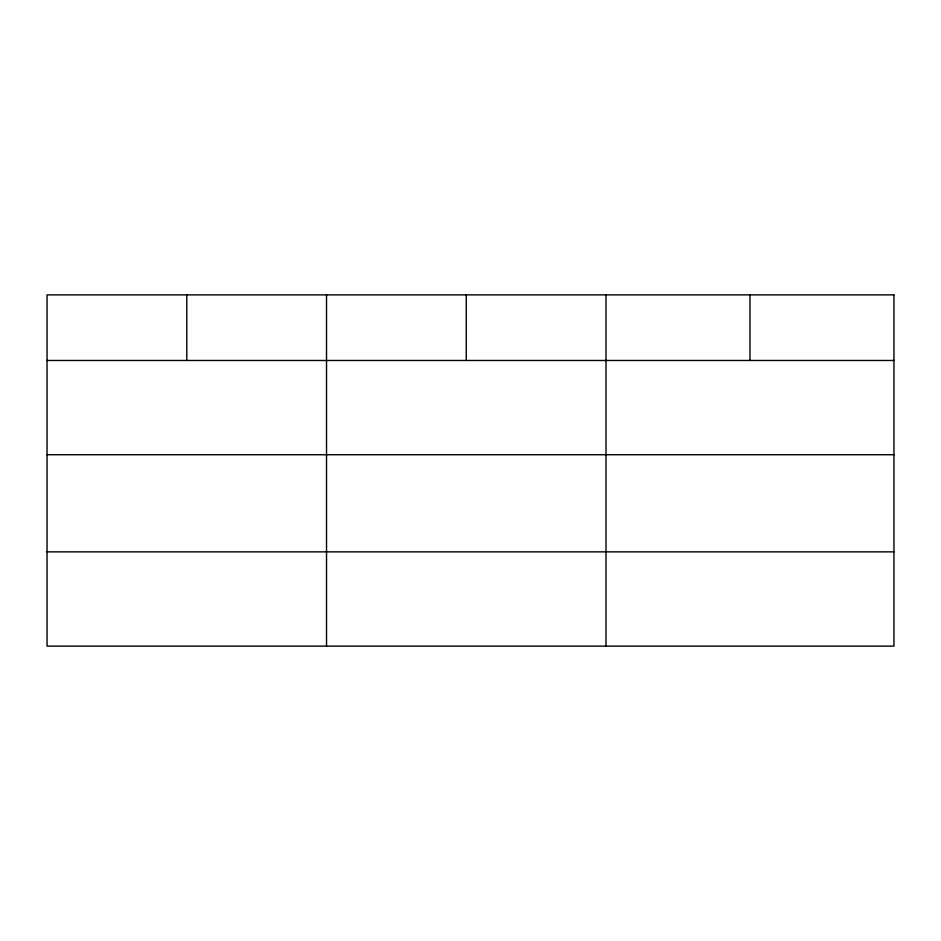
<?xml version="1.0" encoding="UTF-8"?>
<svg xmlns="http://www.w3.org/2000/svg" width="941" height="941" viewBox="0 0 941 941"><rect width="100%" height="100%" fill="white"/><g stroke="black" fill="none" stroke-linecap="round" stroke-linejoin="round"><path stroke-width="1.41" d="M47.05 360.474L893.95 360.474M47.05 454.738L893.95 454.738M47.05 551.861L893.95 551.861M749.977 294.874L749.977 360.474M606.004 294.874L606.004 646.126M466.265 294.874L466.265 360.474M326.527 294.874L326.527 646.126M186.789 294.874L186.789 360.474M893.95 294.874L47.05 294.874L47.05 646.126L893.95 646.126L893.95 294.874"/></g></svg>
